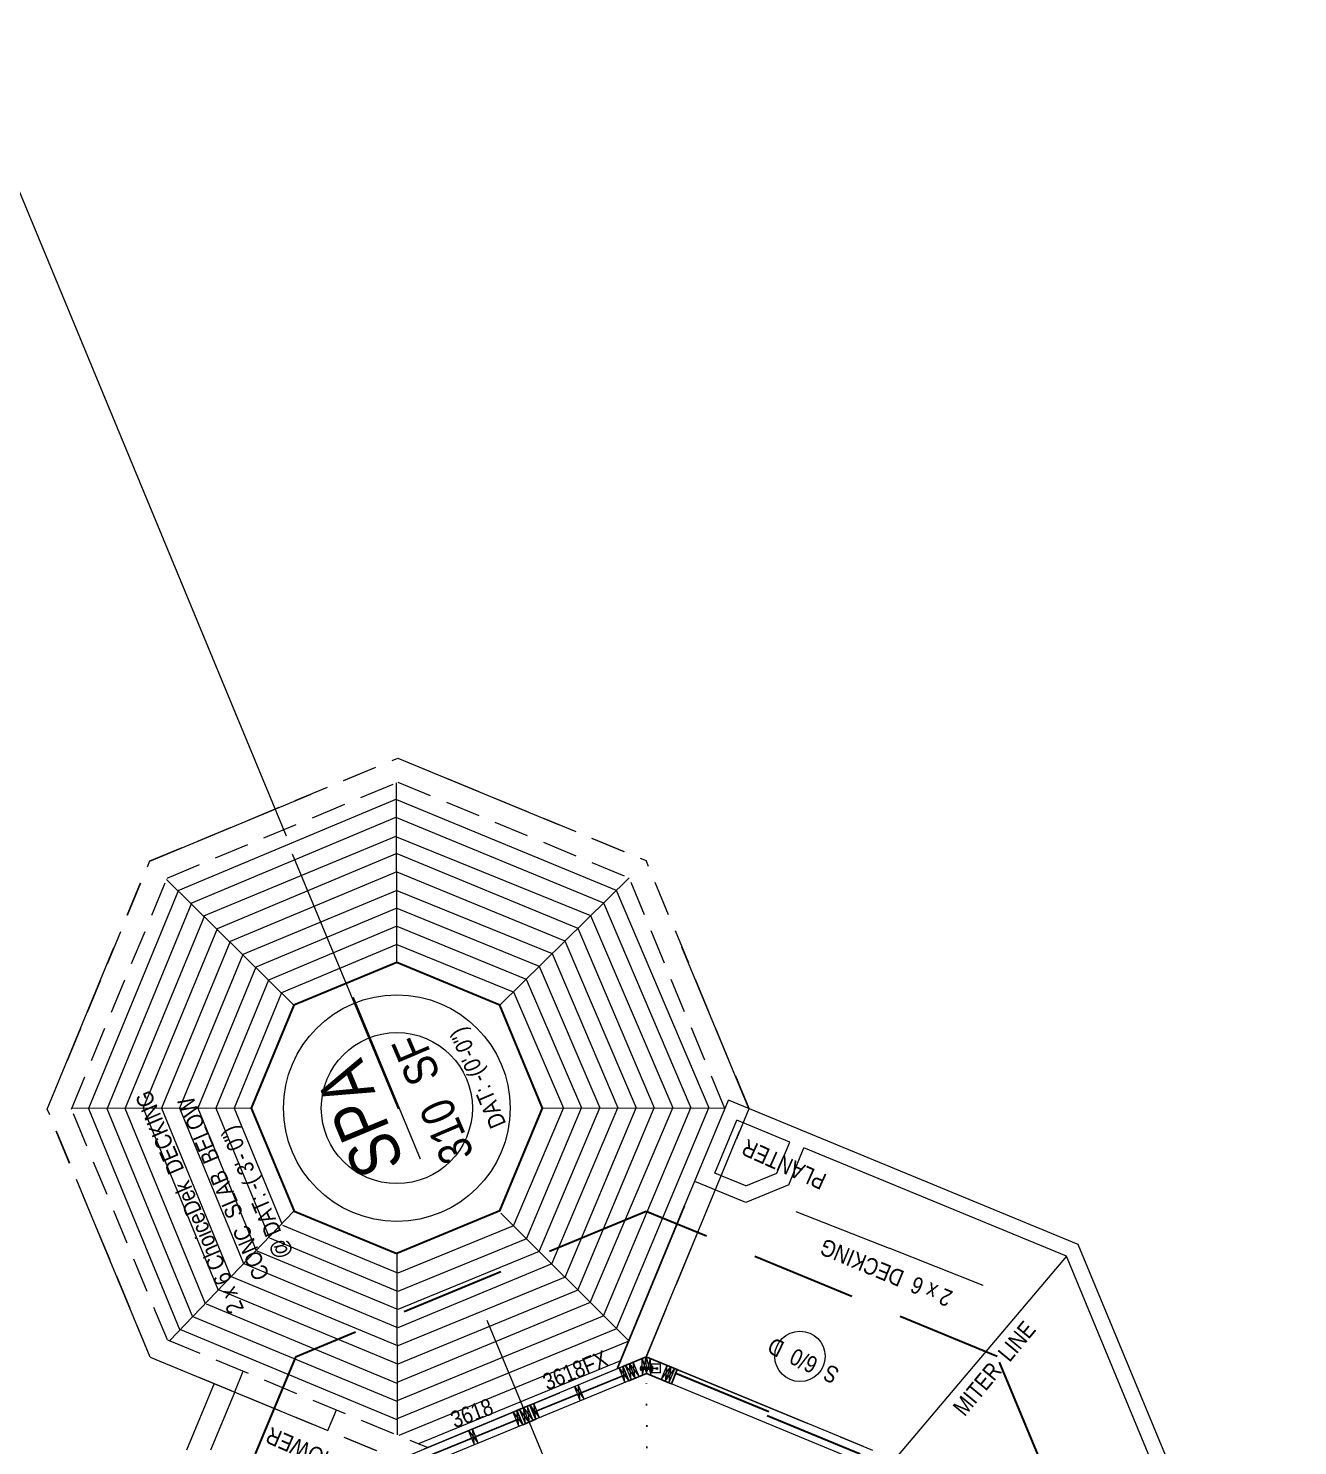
# Model space of a CAD drawing. Header units: inches. Extents: x -10188 to 9179, y -281 to 6710.
# Drawn here: x 4072 to 4526, y 2692 to 3198 of the extents above; entities that cross this region are included whole.
import ezdxf

# ---------------------------------------------------------------- set-up
doc = ezdxf.new("R2010")
doc.units = ezdxf.units.IN
doc.header["$MEASUREMENT"] = 0
for name, pattern in [('ACAD_ISO07W100', [3, 0, -3]), ('CENTER', [2, 1.25, -0.25, 0.25, -0.25]), ('HIDDEN', [0.375, 0.25, -0.125])]:
    doc.linetypes.add(name, pattern=pattern)
for name, color, linetype, lineweight in [('APPLIANCES', 7, 'Continuous', 9), ('BALCONY', 7, 'Continuous', 9), ('DOORS', 7, 'Continuous', 30), ('FOUNDATION', 7, 'HIDDEN', 20), ('GRID', 1, 'CENTER', 20), ('LAYOUT', 6, 'Continuous', 9), ('LITE COVE', 7, 'HIDDEN', 30), ('ROOFLINE', 7, 'HIDDEN', 30), ('WALL FRAMING', 7, 'Continuous', 30), ('WINDOWS', 5, 'Continuous', 30)]:
    doc.layers.add(name, color=color, linetype=linetype, lineweight=lineweight)
doc.layers.add('TEXT', color=250, linetype='Continuous')
doc.layers.add('WALLS', color=5, linetype='Continuous')
doc.styles.add('ARCHENTLTD', font='technical.ttf', dxfattribs={"height": 0.1875})
doc.dimstyles.new('ARCHENTLTD', dxfattribs={"dimscale": 0.05, "dimtxt": 0.1875, "dimasz": 3, "dimexe": 9, "dimexo": 1, "dimgap": 2.5, "dimtad": 0, "dimdec": 1, "dimzin": 1, "dimdsep": 46, "dimlunit": 4, "dimtxsty": 'ARCHENTLTD', "dimblk": 'ARCHTICK', "dimcen": 6, "dimclrd": 256, "dimclre": 256, "dimclrt": 256, "dimaunit": 1, "dimadec": 0, "dimazin": 0, "dimtfac": 1, "dimtdec": 1, "dimtofl": 0, "dimtmove": 1, "dimatfit": 3, "dimldrblk": 'ARCHTICK', "dimfxl": 1, "dimfrac": 2, "dimtolj": 1, "dimtzin": 0, "dimlwd": 9, "dimlwe": 9, "dimarcsym": 0})

# ---------------------------------------------------------------- blocks, each defined once
blk = doc.blocks.new('_ArchTick')
at = {"color": 0, "linetype": 'ByBlock', "const_width": 0.15}
blk.add_lwpolyline([(-0.5, -0.5), (0.5, 0.5)], dxfattribs=at)

msp = doc.modelspace()

# ---------------------------------------------------------------- hatches: boundary and pattern name
at = {"layer": 'WALL FRAMING', "lineweight": 9, "ltscale": 150}
msp.add_hatch(color=256, dxfattribs=at).paths.add_polyline_path([(4296.91, 2719.57, 1), (4296.91, 2718.95, 1)])

# ---------------------------------------------------------------- linework, layer by layer
at = {"layer": 'APPLIANCES', "color": 7, "linetype": 'Continuous', "lineweight": 20, "ltscale": 90}
for radius in [40.5, 27]:
    msp.add_circle((4204.01, 2812.36), radius, dxfattribs=at)
at = {"layer": 'BALCONY', "color": 7, "linetype": 'Continuous', "lineweight": 9, "ltscale": 75}
for p, q in [((4203.97, 2864.39), (4203.93, 2928.69)), ((4167.19, 2849.13), (4121.66, 2894.15)), ((4240.78, 2849.18), (4287, 2894.74)), ((4151.98, 2812.32), (4087.82, 2812.27)), ((4256.05, 2812.4), (4321.16, 2812.44)), ((4167.24, 2775.54), (4122.72, 2729.17)), ((4241.14, 2774.83), (4286.92, 2729.12)), ((4204.05, 2760.33), (4204.09, 2695.54))]:
    msp.add_line(p, q, dxfattribs=at)
at = {"layer": 'BALCONY', "color": 7, "linetype": 'Continuous', "lineweight": 9}
for p, q in [((4203.93, 2922.84), (4125.74, 2890.08)), ((4203.93, 2922.71), (4282.46, 2890.27)), ((4203.94, 2916.35), (4130.34, 2885.49)), ((4203.94, 2916.21), (4277.85, 2885.72)), ((4203.94, 2909.6), (4134.89, 2880.94)), ((4203.94, 2909.4), (4273.25, 2881.18)), ((4203.95, 2903.36), (4139.8, 2876.48)), ((4203.95, 2903.35), (4268.69, 2876.69)), ((4203.95, 2896.86), (4144.39, 2871.89)), ((4203.95, 2896.86), (4264.08, 2872.15)), ((4126.01, 2890.25), (4093.78, 2812.28)), ((4203.96, 2890.12), (4148.99, 2867.3)), ((4203.96, 2890.12), (4259.47, 2867.6)), ((4282.46, 2890.27), (4315.56, 2812.44)), ((4130.61, 2885.66), (4100.41, 2812.28)), ((4203.96, 2883.87), (4153.58, 2862.71)), ((4203.96, 2883.87), (4254.86, 2863.06)), ((4277.86, 2885.73), (4309.07, 2812.43)), ((4135.2, 2881.07), (4106.9, 2812.29)), ((4273.25, 2881.19), (4302.65, 2812.43)), ((4139.8, 2876.48), (4113.19, 2812.11)), ((4203.97, 2877.38), (4158.18, 2858.12)), ((4203.97, 2877.38), (4250.25, 2858.51)), ((4268.7, 2876.7), (4296, 2812.42)), ((4144.39, 2871.89), (4119.86, 2812.3)), ((4203.97, 2870.89), (4162.78, 2853.53)), ((4203.97, 2870.89), (4245.64, 2853.97)), ((4264.09, 2872.15), (4289.51, 2812.42)), ((4148.99, 2867.3), (4126.36, 2812.3)), ((4259.48, 2867.61), (4283.01, 2812.42)), ((4153.58, 2862.71), (4132.85, 2812.31)), ((4158.18, 2858.12), (4139.35, 2812.31)), ((4250.26, 2858.52), (4270.02, 2812.41)), ((4254.87, 2863.07), (4276.52, 2812.41)), ((4162.78, 2853.53), (4145.84, 2812.32)), ((4245.65, 2853.98), (4263.53, 2812.4)), ((4093.78, 2812.28), (4126.38, 2732.98)), ((4100.28, 2812.28), (4130.93, 2737.72)), ((4106.77, 2812.29), (4135.49, 2742.47)), ((4113.37, 2812.29), (4140.1, 2747.27)), ((4119.86, 2812.3), (4144.65, 2752.01)), ((4126.36, 2812.3), (4149.2, 2756.75)), ((4132.85, 2812.31), (4153.76, 2761.49)), ((4139.35, 2812.31), (4158.31, 2766.24)), ((4145.84, 2812.32), (4162.87, 2770.98)), ((4245.74, 2770.25), (4263.53, 2812.4)), ((4250.33, 2765.66), (4270.02, 2812.41)), ((4254.93, 2761.07), (4276.52, 2812.41)), ((4259.35, 2756.66), (4283.01, 2812.42)), ((4264.12, 2751.89), (4289.51, 2812.42)), ((4268.71, 2747.3), (4296, 2812.42)), ((4273.14, 2742.89), (4302.65, 2812.43)), ((4277.91, 2738.12), (4309.07, 2812.43)), ((4282.5, 2733.54), (4315.56, 2812.44)), ((4204.37, 2753.33), (4163.22, 2770.44)), ((4245.74, 2770.25), (4204.37, 2753.33)), ((4204.37, 2746.83), (4158.63, 2765.84)), ((4250.34, 2765.66), (4204.37, 2746.83)), ((4204.38, 2740.34), (4154.04, 2761.25)), ((4254.93, 2761.07), (4204.38, 2740.34)), ((4204.39, 2727.35), (4144.87, 2752.06)), ((4204.38, 2733.84), (4149.46, 2756.65)), ((4259.35, 2756.66), (4204.38, 2733.84)), ((4264.12, 2751.89), (4204.39, 2727.35)), ((4204.39, 2720.85), (4140.02, 2747.46)), ((4268.72, 2747.3), (4204.39, 2720.85)), ((4204.08, 2713.94), (4135.98, 2742.25)), ((4273.13, 2742.89), (4204.39, 2714.36)), ((4204.09, 2707.45), (4131.39, 2737.65)), ((4277.95, 2738.08), (4204.4, 2707.86)), ((4204.09, 2700.96), (4126.8, 2733.06)), ((4282.54, 2733.5), (4204.41, 2701.37)), ((4286.9, 2729.08), (4204.72, 2695.29)), ((4284, 2722.05), (4211.78, 2692.36))]:
    msp.add_line(p, q, dxfattribs=at)
at = {"layer": 'BALCONY', "color": 7, "linetype": 'Continuous', "lineweight": 30}
for p, q in [((4203.98, 2864.39), (4167.19, 2849.13)), ((4240.78, 2849.18), (4203.98, 2864.39)), ((4167.19, 2849.13), (4151.98, 2812.32)), ((4256.05, 2812.4), (4240.78, 2849.18)), ((4151.98, 2812.32), (4167.25, 2775.54)), ((4240.83, 2775.59), (4256.05, 2812.4)), ((4167.25, 2775.54), (4204.05, 2760.33)), ((4240.83, 2775.59), (4204.05, 2760.33))]:
    msp.add_line(p, q, dxfattribs=at)
at = {"layer": 'BALCONY', "lineweight": 20, "ltscale": 50}
for p, q in [((4306.87, 2777.37), (4322.53, 2815.26)), ((4317.68, 2789.13), (4325.51, 2808.07)), ((4339.87, 2789.14), (4344.46, 2800.24)), ((4344.08, 2784.93), (4349.54, 2798.14)), ((4344.08, 2784.93), (4328.78, 2778.58))]:
    msp.add_line(p, q, dxfattribs=at)
at = {"layer": 'BALCONY', "lineweight": 20, "ltscale": 75}
for p, q in [((4447.55, 2763.58), (4322.53, 2815.26)), ((4344.46, 2800.24), (4325.51, 2808.07)), ((4443.34, 2759.37), (4349.54, 2798.14)), ((4328.78, 2784.54), (4317.68, 2789.13)), ((4328.78, 2778.58), (4310.49, 2786.14)), ((4499.91, 2637.42), (4447.55, 2763.58)), ((4495.7, 2633.21), (4443.34, 2759.37))]:
    msp.add_line(p, q, dxfattribs=at)
at = {"layer": 'BALCONY', "linetype": 'Continuous', "lineweight": 20}
msp.add_line((4328.78, 2784.54), (4339.87, 2789.14), dxfattribs=at)
at = {"layer": 'BALCONY', "linetype": 'Continuous', "lineweight": 25, "ltscale": 75}
msp.add_line((4282.8, 2719.15), (4306.87, 2777.37), dxfattribs=at)
at = {"layer": 'DOORS', "color": 5, "lineweight": 30, "ltscale": 75}
for p, q in [((4336.97, 2703.75), (4303.68, 2717.52)), ((4369.64, 2688.61), (4336.39, 2702.36))]:
    msp.add_line(p, q, dxfattribs=at)
at = {"layer": 'DOORS', "color": 4, "lineweight": 9, "ltscale": 75}
for p, q in [((4370.79, 2691.36), (4304.26, 2718.86)), ((4368.73, 2686.27), (4302.21, 2713.82))]:
    msp.add_line(p, q, dxfattribs=at)
at = {"layer": 'DOORS', "color": 7, "linetype": 'Continuous', "lineweight": 20, "ltscale": 7.5}
msp.add_circle((4348.1, 2723.59), 9, dxfattribs=at)
at = {"layer": 'FOUNDATION', "ltscale": 50}
for p, q in [((4115.73, 2900.74), (4204.4, 2937.54)), ((4204.4, 2937.54), (4293.12, 2900.87)), ((4121.86, 2894.62), (4204.41, 2928.89)), ((4204.41, 2928.89), (4287, 2894.74)), ((4079.06, 2812.02), (4115.73, 2900.74)), ((4329.92, 2812.2), (4293.12, 2900.87)), ((4087.72, 2812.03), (4121.86, 2894.62)), ((4321.26, 2812.2), (4287, 2894.74)), ((4115.86, 2723.36), (4079.06, 2812.02)), ((4121.98, 2729.48), (4087.72, 2812.03)), ((4121.98, 2729.48), (4215.03, 2691.02)), ((4115.86, 2723.36), (4204.58, 2686.68))]:
    msp.add_line(p, q, dxfattribs=at)
at = {"layer": 'FOUNDATION', "linetype": 'HIDDEN', "lineweight": 20, "ltscale": 75}
msp.add_line((4293.25, 2723.48), (4329.92, 2812.2), dxfattribs=at)
at = {"layer": 'FOUNDATION', "color": 7, "linetype": 'Continuous', "lineweight": 9, "ltscale": 25}
msp.add_line((4443.34, 2759.37), (4381.89, 2686.77), dxfattribs=at)
at = {"layer": 'FOUNDATION', "lineweight": 20, "ltscale": 50}
for p, q in [((4146.06, 2710.87), (4149.12, 2718.26)), ((4179.33, 2697.12), (4182.39, 2704.51))]:
    msp.add_line(p, q, dxfattribs=at)
at = {"layer": 'FOUNDATION', "ltscale": 150}
for p, q in [((4138.67, 2713.93), (4128.78, 2690.01)), ((4146.06, 2710.87), (4137.44, 2690.01))]:
    msp.add_line(p, q, dxfattribs=at)
at = {"layer": 'GRID', "ltscale": 50}
for p, q in [((4115.65, 2900.71), (4204.32, 2937.51)), ((4204.32, 2937.51), (4293.04, 2900.84)), ((4078.98, 2811.99), (4115.65, 2900.71)), ((4329.84, 2812.17), (4293.04, 2900.84)), ((4115.78, 2723.32), (4078.98, 2811.99)), ((4293.16, 2723.45), (4329.84, 2812.17)), ((4115.78, 2723.32), (4204.5, 2686.65)), ((4204.5, 2686.65), (4293.16, 2723.45)), ((4293.16, 2723.45), (4381.89, 2686.77))]:
    msp.add_line(p, q, dxfattribs=at)
at = {"layer": 'LAYOUT', "color": 6, "linetype": 'CENTER', "lineweight": 5, "ltscale": 250}
msp.add_line((4044.81, 3198.42), (4526.01, 2037.26), dxfattribs=at)
at = {"layer": 'LITE COVE', "color": 7, "linetype": 'ACAD_ISO07W100', "lineweight": 30, "ltscale": 2.5}
msp.add_line((4293.47, 2622.74), (4293.28, 2717.52), dxfattribs=at)
at = {"layer": 'ROOFLINE', "linetype": 'HIDDEN', "ltscale": 150}
for p, q in [((4293.17, 2775.42), (4167.73, 2723.36)), ((4418.6, 2723.52), (4293.17, 2775.42)), ((4167.73, 2723.36), (4115.87, 2597.89)), ((4455.39, 2634.9), (4418.6, 2723.52))]:
    msp.add_line(p, q, dxfattribs=at)
at = {"layer": 'TEXT', "color": 7, "linetype": 'Continuous', "lineweight": 9, "ltscale": 25}
msp.add_line((4166.64, 2903.3), (4204.49, 2812.11), dxfattribs=at)
at = {"layer": 'WALL FRAMING', "lineweight": 20, "ltscale": 75}
for p, q in [((4290.6, 2716.4), (4288.52, 2721.5)), ((4287.82, 2715.27), (4285.74, 2720.36)), ((4289.21, 2715.84), (4287.13, 2720.93)), ((4300.55, 2720.37), (4298.5, 2715.33)), ((4301.94, 2719.81), (4299.89, 2714.76)), ((4303.33, 2719.24), (4301.28, 2714.2)), ((4249.96, 2699.55), (4247.88, 2704.64)), ((4251.28, 2700.11), (4249.2, 2705.2)), ((4252.72, 2700.71), (4250.64, 2705.8))]:
    msp.add_line(p, q, dxfattribs=at)
at = {"layer": 'WALL FRAMING', "lineweight": 20, "ltscale": 150}
for p, q in [((4291.76, 2716.91), (4291.67, 2722.83)), ((4293.25, 2717.53), (4293.17, 2723.45)), ((4294.76, 2716.9), (4294.67, 2722.82)), ((4291.24, 2718.51), (4291.21, 2720.01))]:
    msp.add_line(p, q, dxfattribs=at)
at = {"layer": 'WALL FRAMING', "linetype": 'HIDDEN', "lineweight": 20, "ltscale": 25}
for p, q in [((4285.51, 2714.32), (4283.43, 2719.4)), ((4283.43, 2719.4), (4286.9, 2714.89)), ((4269.55, 2707.76), (4267.48, 2712.84)), ((4267.48, 2712.84), (4270.94, 2708.33)), ((4270.94, 2708.33), (4268.87, 2713.41)), ((4251.59, 2706.13), (4255.05, 2701.62)), ((4255.05, 2701.62), (4252.98, 2706.7)), ((4247.64, 2698.6), (4245.57, 2703.68)), ((4245.57, 2703.68), (4249.03, 2699.17)), ((4231.71, 2691.99), (4229.63, 2697.08)), ((4229.63, 2697.08), (4233.09, 2692.57)), ((4233.09, 2692.57), (4231.02, 2697.64))]:
    msp.add_line(p, q, dxfattribs=at)
at = {"layer": 'WALL FRAMING', "linetype": 'HIDDEN', "lineweight": 9, "ltscale": 25}
for p, q in [((4285.51, 2714.32), (4284.82, 2719.97)), ((4269.55, 2707.76), (4268.87, 2713.41)), ((4253.66, 2701.05), (4252.98, 2706.7)), ((4247.64, 2698.6), (4246.95, 2704.25)), ((4231.71, 2691.99), (4231.02, 2697.64))]:
    msp.add_line(p, q, dxfattribs=at)
at = {"layer": 'WALL FRAMING', "lineweight": 9, "ltscale": 150}
for p, q in [((4295, 2719.63), (4291.1, 2719.63)), ((4291.1, 2718.88), (4291.1, 2719.63)), ((4295, 2718.88), (4291.1, 2718.88)), ((4291.71, 2720.01), (4291.21, 2720.01)), ((4296.91, 2719.26), (4291.22, 2719.26)), ((4291.74, 2718.51), (4291.24, 2718.51)), ((4298.27, 2720.82), (4294.7, 2720.82)), ((4298.31, 2717.7), (4294.75, 2717.7)), ((4294.98, 2720.06), (4295.5, 2720.06)), ((4294.98, 2718.46), (4295.5, 2718.46)), ((4294.99, 2719.21), (4294.99, 2720.81)), ((4295, 2717.7), (4295, 2720.82)), ((4295.5, 2718.46), (4295.5, 2720.06)), ((4298.31, 2717.7), (4298.27, 2720.82)), ((4251.31, 2700.12), (4247.88, 2704.64)), ((4249.95, 2699.56), (4249.26, 2705.22)), ((4249.26, 2705.22), (4252.72, 2700.71)), ((4250.64, 2705.8), (4251.31, 2700.12))]:
    msp.add_line(p, q, dxfattribs=at)
msp.add_circle((4296.91, 2719.26), 0.312, dxfattribs=at)
at = {"layer": 'WALLS', "color": 4, "ltscale": 75}
for p, q in [((4293.17, 2723.45), (4284.82, 2719.98)), ((4304.26, 2718.86), (4293.17, 2723.45)), ((4286.9, 2714.89), (4284.82, 2719.98)), ((4293.25, 2717.53), (4286.9, 2714.89)), ((4302.2, 2713.82), (4293.25, 2717.53)), ((4304.26, 2718.86), (4302.2, 2713.82)), ((4251.57, 2706.18), (4246.95, 2704.27)), ((4253.65, 2701.09), (4251.57, 2706.18)), ((4249.03, 2699.17), (4246.95, 2704.26)), ((4253.65, 2701.09), (4249.03, 2699.17))]:
    msp.add_line(p, q, dxfattribs=at)
at = {"layer": 'WALLS', "linetype": 'Continuous', "lineweight": 9, "ltscale": 150}
for p, q in [((4289.21, 2715.84), (4288.52, 2721.5)), ((4291.67, 2722.83), (4293.25, 2717.53)), ((4291.76, 2716.91), (4293.17, 2723.45)), ((4293.17, 2723.45), (4294.76, 2716.9)), ((4293.25, 2717.53), (4294.67, 2722.82)), ((4285.74, 2720.36), (4289.21, 2715.84)), ((4287.82, 2715.27), (4287.13, 2720.93)), ((4287.13, 2720.93), (4290.59, 2716.42)), ((4298.51, 2715.34), (4301.94, 2719.81)), ((4300.55, 2720.37), (4299.89, 2714.77)), ((4299.89, 2714.77), (4303.33, 2719.24)), ((4301.94, 2719.81), (4301.28, 2714.2))]:
    msp.add_line(p, q, dxfattribs=at)
at = {"layer": 'WALLS', "color": 4, "lineweight": 20, "ltscale": 75}
for p, q in [((4284.82, 2719.98), (4251.57, 2706.18)), ((4286.9, 2714.89), (4253.65, 2701.09)), ((4246.95, 2704.27), (4213.7, 2690.46)), ((4249.03, 2699.17), (4215.78, 2685.37))]:
    msp.add_line(p, q, dxfattribs=at)
at = {"layer": 'WINDOWS', "lineweight": 25, "ltscale": 75}
for p, q in [((4252.65, 2703.54), (4285.97, 2717.15)), ((4214.8, 2687.77), (4248.13, 2701.38))]:
    msp.add_line(p, q, dxfattribs=at)

# ---------------------------------------------------------------- texts
at = {"layer": 'DOORS', "color": 7, "linetype": 'Continuous', "lineweight": 30, "ltscale": 1.5, "char_height": 6, "attachment_point": 1, "style": 'ARCHENTLTD'}
for s, insert, rotation in [('2 x 6  DECKING\\P{\\H1.999x;  }', (4400.82, 2741.14), 157.3977), ('MITER  LINE\\P{\\H1.999x;  }', (4402.35, 2705.6), 50.4641), ('S  6/0  D\\P{\\H1.999x;  }', (4360, 2713.56), 154.1825)]:
    msp.add_mtext(s, dxfattribs=dict(at, insert=insert, rotation=rotation))
at = {"layer": 'TEXT', "linetype": 'Continuous', "width": 271, "attachment_point": 1, "style": 'ARCHENTLTD'}
for s, insert, char_height, rotation in [('DAT: -(0\'-0")', (4237.66, 2804.45), 6, 113.1941), ('310  SF', (4220.72, 2791.12), 12, 113.064), ('   \\P  SPA', (4166.99, 2763.68), 18, 112.5), ('2 x 6 ChoiceDek  DECKING', (4143.97, 2738.19), 6, 113.1941), ('CONC  SLAB  BELOW\\P  @ DAT: -( 3\'- 0")', (4153.13, 2750.1), 6, 113.1941), ('OUTDOOR\\P\\PSHOWER', (4176.98, 2662.35), 6, 156.5722)]:
    msp.add_mtext(s, dxfattribs=dict(at, insert=insert, char_height=char_height, rotation=rotation))
at = {"layer": 'TEXT', "color": 7, "linetype": 'Continuous', "lineweight": 30, "ltscale": 1.5, "insert": (4326.7, 2795.98), "char_height": 6, "attachment_point": 3, "rotation": 155.8111, "style": 'ARCHENTLTD'}
msp.add_mtext('PLANTER\\P{\\H1.333x;  }', dxfattribs=at)
at = {"layer": 'WINDOWS', "color": 7, "linetype": 'Continuous', "lineweight": 30, "char_height": 6, "attachment_point": 3, "style": 'ARCHENTLTD'}
for s, insert, rotation in [('3618FX\\P\\P  ', (4277.81, 2725.96), 22.1822), ('3618\\P\\P  ', (4236.94, 2708.79), 20.3354)]:
    msp.add_mtext(s, dxfattribs=dict(at, insert=insert, rotation=rotation))

# ---------------------------------------------------------------- leaders
at = {"layer": 'FOUNDATION', "color": 7, "linetype": 'Continuous', "lineweight": 9, "ltscale": 25}
for points in [[(4346.64, 2775.34), (4379.94, 2762.23)], [(4413.61, 2748.95), (4379.94, 2762.23)]]:
    msp.add_leader(points, dimstyle='ARCHENTLTD', override={"dimgap": 1, "dimtad": 0}, dxfattribs=at)

doc.saveas('drawing.dxf')
